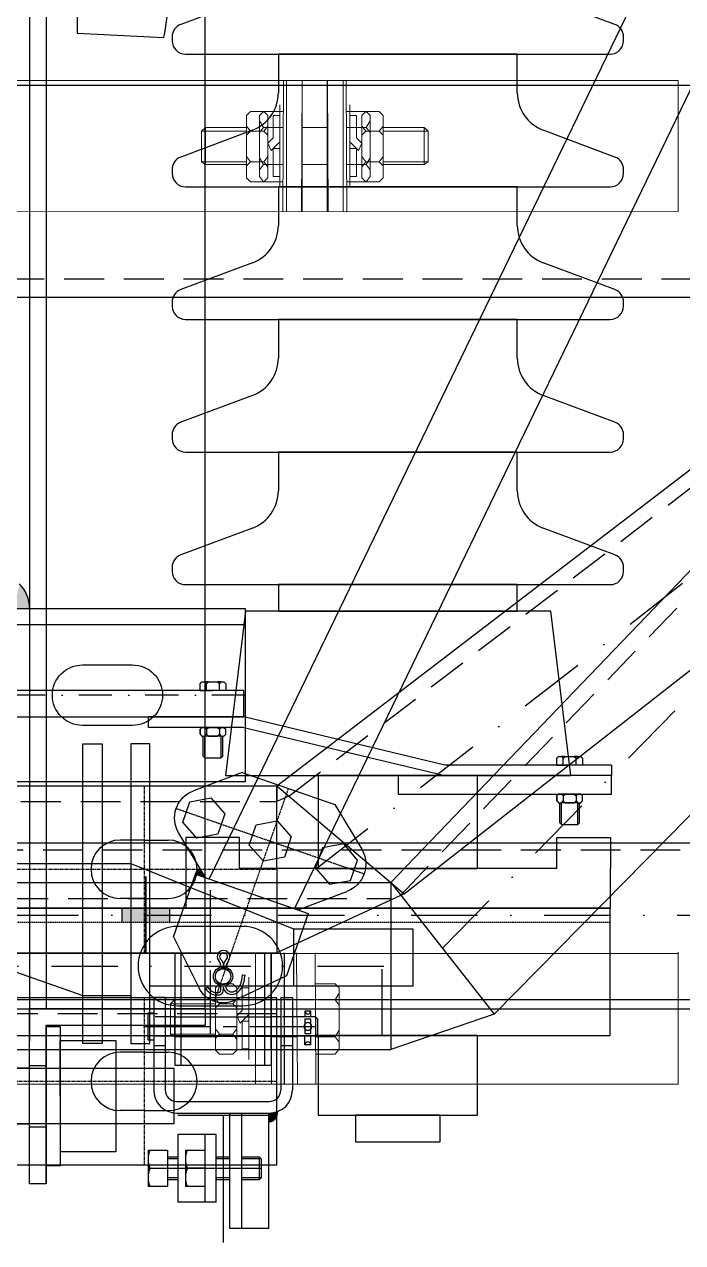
# Model space of a CAD drawing. Header units: metres. Extents: x -423681 to 482285, y -10923 to 168764.
# Drawn here: x 214.7 to 462.6, y -104.9 to 354.4 of the extents above; entities that cross this region are included whole.
import ezdxf

# ---------------------------------------------------------------- set-up
doc = ezdxf.new("R2010")
doc.units = ezdxf.units.M
for name, pattern in [('ACAD_ISO04W100', [30, 24, -3, 0, -3]), ('CENTER', [2, 1.25, -0.25, 0.25, -0.25]), ('DASHDOT', [1, 0.5, -0.25, 0, -0.25]), ('DASHDOT2', [0.5, 0.25, -0.125, 0, -0.125]), ('DASHDOTX2', [2, 1, -0.5, 0, -0.5]), ('DASHED', [0.75, 0.5, -0.25]), ('HIDDEN', [0.375, 0.25, -0.125])]:
    doc.linetypes.add(name, pattern=pattern)
doc.layers.add('AUDIT_I_210928151137-0', color=6, linetype='Continuous', lineweight=20)
doc.layers.add('KÝch th\xadíc', color=6, linetype='Continuous', lineweight=20)
for name, color, linetype in [('BAO', 7, 'Continuous'), ('DANTRAM', 7, 'Continuous'), ('dt', 6, 'CENTER'), ('DUONGTAM', 8, 'CENTER'), ('LOPHAN', 2, 'Continuous'), ('nd', 1, 'HIDDEN'), ('nm', 5, 'Continuous'), ('phoi', 7, 'Continuous'), ('TIM', 6, 'ACAD_ISO04W100')]:
    doc.layers.add(name, color=color, linetype=linetype)
doc.linetypes.add('TRACKS', pattern='A,0.15,[130,ltypeshp.shx,S=0.25,R=0,X=0,Y=0],0.15', length=0.3)

# ---------------------------------------------------------------- blocks, each defined once
blk = doc.blocks.new('SUKP35_CHIA_PHA')
at = {"color": 2}
blk.add_lwpolyline([(-917.82, 331.45), (782.18, 331.45), (782.18, 251.45), (-917.82, 251.45)], close=True, dxfattribs=at)
at = {"layer": 'BAO', "color": 8, "linetype": 'DASHED', "ltscale": 30}
blk.add_line((-917.82, 258.45), (782.18, 258.45), dxfattribs=at)
blk = doc.blocks.new('Chỗ thao tác CD (loại đơn)')
at = {"color": 0}
for p, q in [((222.91, -30.95), (222.91, -68.14)), ((222.91, -31.03), (222.91, -68.22))]:
    blk.add_line(p, q, dxfattribs=at)
for points in [[(216.61, -39.09), (-212.05, -39.14)], [(87.49, -39.12), (270.93, -39.14), (270.93, -60.14), (87.49, -60.12)], [(-212.05, -60.14), (216.61, -60.09)]]:
    blk.add_lwpolyline(points, dxfattribs=at)
at = {"layer": 'DANTRAM', "linetype": 'Continuous'}
for p, q in [((222.91, 706.12), (222.91, -16.55)), ((282.76, -16.55), (282.76, 706.12)), ((216.61, 700.87), (216.61, -28.95)), ((216.61, -82.7), (216.61, -16.55)), ((216.61, -16.55), (282.76, -16.55)), ((282.76, -16.55), (282.76, -22.85)), ((222.91, -22.85), (222.91, -82.7)), ((222.91, -82.7), (222.91, -22.85)), ((222.91, -22.85), (282.76, -22.85)), ((222.91, -49.63), (222.91, -23.38)), ((222.91, -23.38), (228.16, -23.38)), ((228.16, -23.38), (228.16, -75.88)), ((228.16, -49.63), (228.16, -28.63)), ((228.16, -28.63), (249.16, -28.63)), ((249.16, -28.63), (249.16, -70.63)), ((216.61, -38.08), (222.91, -38.08)), ((216.61, -61.18), (222.91, -61.18)), ((249.16, -70.63), (228.16, -70.63)), ((228.16, -75.88), (222.91, -75.88)), ((222.91, -82.7), (216.61, -82.7))]:
    blk.add_line(p, q, dxfattribs=at)
blk = doc.blocks.new('TUBV_NHANH')
blk.add_blockref('Chỗ thao tác CD (loại đơn)', (0, 0))
blk = doc.blocks.new('TUBV_NHANHKEP')
blk.add_hatch(color=8).paths.add_polyline_path([(212.77, 143.53), (212.77, 143.53, -0.198913), (216.64, 134.2), (203.44, 134.2, 0.414214)])
at = {"color": 8, "linetype": 'DASHDOT', "ltscale": 50}
blk.add_line((324.34, 35.89), (1132.97, 666.39), dxfattribs=at)
at = {"color": 8}
blk.add_line((297.84, 127.97), (-202.16, 127.97), dxfattribs=at)
at = {"color": 8, "linetype": 'DASHDOT2', "ltscale": 50}
blk.add_line((297.84, 101.52), (-202.16, 101.52), dxfattribs=at)
at = {"color": 2}
blk.add_lwpolyline([(297.84, 68.84), (-202.16, 68.84), (-202.16, 134.2), (297.84, 134.2)], close=True, dxfattribs=at)
at = {"color": 0, "elevation": -3.4}
blk.add_lwpolyline([(266.72, 101.52), (266.72, 101.52, -0.414214), (255.31, 90.11), (236.63, 90.11, -0.414214), (225.22, 101.52), (225.22, 101.52, -0.414214), (236.63, 112.93), (255.31, 112.93, -0.414214)], format="xyb", close=True, dxfattribs=at)
at = {"color": 8}
blk.add_arc((203.44, 134.2), 13.2, 0, 45.0002, dxfattribs=at)
at = {"layer": 'BAO', "color": 8, "linetype": 'DASHED', "ltscale": 30}
for p, q in [((314.35, 63.5), (1099.49, 666.39)), ((-214.11, 61.39), (309.78, 61.39)), ((309.78, -18.61), (-214.11, -18.61))]:
    blk.add_line(p, q, dxfattribs=at)
at = {"layer": 'DANTRAM', "linetype": 'Continuous'}
for p, q in [((309.78, 67.39), (1091.61, 666.39)), ((357.77, 26.57), (1174.33, 666.39)), ((-214.11, 67.39), (309.78, 67.39)), ((309.78, 67.39), (309.78, 61.39)), ((314.35, 63.5), (309.78, 61.39)), ((259.78, 46.89), (250.78, 46.89)), ((259.78, 46.89), (268.78, 46.89)), ((259.78, 24.89), (250.78, 24.89)), ((259.78, 24.89), (268.78, 24.89)), ((357.77, 26.57), (309.78, 4.39)), ((-214.11, 4.39), (309.78, 4.39)), ((309.78, -12.61), (-214.11, -12.61)), ((309.78, -75.61), (309.78, -12.61)), ((259.78, -33.11), (250.78, -33.11)), ((259.78, -33.11), (268.78, -33.11)), ((259.78, -55.11), (250.78, -55.11)), ((259.78, -55.11), (268.78, -55.11)), ((309.78, -75.61), (-214.11, -75.61))]:
    blk.add_line(p, q, dxfattribs=at)
for centre, start, end in [((250.78, 35.89), 90, 270), ((268.78, 35.89), 270, 90), ((250.78, -44.11), 90, 270), ((268.78, -44.11), 270, 90)]:
    blk.add_arc(centre, 11, start, end, dxfattribs=at)
at = {"layer": 'DUONGTAM', "linetype": 'CENTER'}
for p, q in [((259.78, 67.39), (259.78, 4.39)), ((-214.11, 35.89), (309.78, 35.89)), ((259.78, -12.61), (259.78, -75.61)), ((309.78, -44.11), (-214.11, -44.11))]:
    blk.add_line(p, q, dxfattribs=at)
at = {"layer": 'LOPHAN', "linetype": 'TRACKS'}
for p, q in [((309.78, 35.89), (309.78, 67.39)), ((309.78, 67.39), (357.77, 26.57)), ((309.78, 35.89), (309.78, 4.39))]:
    blk.add_line(p, q, dxfattribs=at)
blk = doc.blocks.new('GIADAO_CPDT')
at = {"layer": 'phoi', "color": 7}
for p, q in [((234.54, 361.15), (234.54, 351.1)), ((234.54, 351.1), (267.25, 349.43))]:
    blk.add_line(p, q, dxfattribs=at)
blk.add_open_spline([(267.25, 349.43), (267.99, 354.01), (269.36, 362.43), (271.37, 377.36), (267.66, 392.03), (267.14, 407.21), (262.95, 414.77), (261.06, 418.17)], degree=3, knots=[0, 0, 0, 0, 13.951866, 25.636848, 44.767682, 58.837816, 70.356705, 70.356705, 70.356705, 70.356705], dxfattribs=at)
blk = doc.blocks.new('Khop trung gian')
blk.add_hatch(color=7).paths.add_polyline_path([(20.63, -28.42, -0.09476), (17.42, -29.03), (17.06, -29.03), (17.06, -32.66, 0.464981)])
at = {"color": 2}
for p, q in [((-18.14, 31.21), (-18.14, -5.08)), ((-18.14, 31.21), (-11.11, 31.21)), ((-11.11, 31.21), (18.14, 31.21)), ((18.14, 13.14), (18.14, 31.21)), ((-21.77, 14.52), (-26.13, 14.52)), ((-26.13, 14.52), (-26.13, -20.32)), ((-21.77, 14.52), (-21.77, -20.32)), ((21.77, 14.52), (21.77, -20.32)), ((21.77, 14.52), (26.13, 14.52)), ((26.13, 14.52), (26.13, -20.32)), ((18.14, -5.08), (18.14, 13.14)), ((33.02, 9.43), (30.84, 9.43)), ((30.84, 9.43), (30.84, 7.26)), ((33.02, 7.26), (33.02, 9.43)), ((-28.3, 8.71), (-28.3, -1.45)), ((-28.3, 8.71), (-26.13, 8.71)), ((-18.14, 7.26), (-21.77, 7.26)), ((21.77, 7.26), (18.14, 7.26)), ((34.84, 7.26), (26.13, 7.26)), ((30.84, 6.48), (30.84, 1.03)), ((30.84, 6.48), (33.02, 6.48)), ((33.02, 1.03), (33.02, 6.48)), ((35.56, 6.53), (34.84, 7.26)), ((34.84, 7.26), (34.84, 0)), ((35.56, 6.53), (35.56, 0.73)), ((-18.14, 0), (-21.77, 0)), ((21.77, 0), (18.14, 0)), ((34.84, 0), (26.13, 0)), ((30.84, 1.03), (33.02, 1.03)), ((30.84, -3.27), (30.84, 0)), ((33.02, -3.27), (33.02, 0)), ((35.56, 0.73), (34.84, 0)), ((-28.3, -1.45), (-26.13, -1.45)), ((-21.77, -3.63), (-26.13, -3.63)), ((26.13, -3.63), (21.77, -3.63)), ((33.02, -3.27), (30.84, -3.27)), ((-18.14, -5.08), (-18.14, -10.91)), ((18.14, -5.08), (18.14, -10.91)), ((-18.14, -10.91), (18.14, -10.91)), ((-17.42, -24.68), (17.42, -24.68)), ((-17.42, -29.03), (17.42, -29.03)), ((6.92, -29.03), (6.92, -72.58)), ((17.06, -29.03), (17.06, -72.58)), ((-2.56, -37.04), (-17.06, -37.04)), ((-17.06, -37.04), (-17.06, -62.65)), ((-6.92, -37.04), (-6.92, -62.65)), ((-2.56, -62.65), (-2.56, -37.04)), ((-28.25, -42.95), (-20.99, -42.95)), ((-28.25, -42.95), (-28.25, -56.74)), ((-20.99, -42.95), (-20.99, -56.74)), ((-20.99, -45.49), (-17.06, -45.49)), ((-14.17, -42.95), (-6.92, -42.95)), ((-14.17, -42.95), (-14.17, -56.74)), ((-2.56, -45.49), (2.56, -45.49)), ((6.92, -45.49), (13.6, -45.49)), ((13.6, -45.49), (14.32, -46.21)), ((13.6, -45.49), (13.6, -54.2)), ((-6.92, -49.84), (-13.45, -49.84)), ((14.32, -46.21), (14.32, -53.47)), ((-17.06, -54.2), (-20.99, -54.2)), ((2.56, -54.2), (-2.56, -54.2)), ((13.6, -54.2), (6.92, -54.2)), ((14.32, -53.47), (13.6, -54.2)), ((-20.99, -56.74), (-28.25, -56.74)), ((-6.92, -56.74), (-14.17, -56.74)), ((-2.56, -62.65), (-17.06, -62.65))]:
    blk.add_line(p, q, dxfattribs=at)
at = {"color": 2, "ltscale": 5}
for p, q in [((-15.95, 31.21), (-15.95, -10.91)), ((15.55, 31.21), (15.55, -10.91)), ((-18.14, 7.26), (18.14, 7.26)), ((-18.14, 0), (18.14, 0))]:
    blk.add_line(p, q, dxfattribs=at)
at = {"color": 2}
blk.add_lwpolyline([(17.06, -72.58), (2.56, -72.58), (2.56, -29.03)], dxfattribs=at)
for centre, radius, start, end in [((31.93, 9.43), 1.09, 180, 0), ((31.93, 3.63), 1.45, 138.5904, 221.4096), ((31.93, 3.63), 1.45, 318.5904, 41.4096), ((31.93, -3.27), 1.09, 0, 180), ((-17.42, -20.32), 8.71, 180, 270), ((-17.42, -20.32), 4.35, 180, 270), ((17.42, -20.32), 8.71, 270, 0), ((17.42, -20.32), 4.35, 270, 0), ((-19.7, -46.4), 8.55, 156.2227, 203.7773), ((-5.62, -46.4), 8.55, 156.2227, 203.7773), ((-19.7, -53.29), 8.55, 156.2227, 203.7773), ((-5.62, -53.29), 8.55, 156.2227, 203.7773)]:
    blk.add_arc(centre, radius, start, end, dxfattribs=at)
at = {"layer": 'dt', "color": 2, "ltscale": 20}
blk.add_line((-29.92, 3.63), (37.11, 3.63), dxfattribs=at)
at = {"layer": 'nd', "color": 2, "ltscale": 15}
for p, q in [((-21.77, 7.26), (-26.13, 7.26)), ((26.13, 7.26), (21.77, 7.26)), ((-21.77, 0), (-26.13, 0)), ((26.13, 0), (21.77, 0))]:
    blk.add_line(p, q, dxfattribs=at)
for start, end in [(41.4096, 138.5904), (221.4096, 318.5904)]:
    blk.add_arc((31.93, 3.63), 1.45, start, end, dxfattribs=at)
at = {"layer": 'nm', "color": 2}
for p, q in [((-17.06, -46.21), (-20.99, -46.21)), ((2.56, -46.21), (-2.56, -46.21)), ((14.32, -46.21), (6.92, -46.21)), ((-17.06, -53.47), (-20.99, -53.47)), ((2.56, -53.47), (-2.56, -53.47)), ((14.32, -53.47), (6.92, -53.47))]:
    blk.add_line(p, q, dxfattribs=at)
blk = doc.blocks.new('Khop noi tren')
blk.add_hatch(color=0).paths.add_polyline_path([(-18.5, -33), (-22.5, -33, 0.175599), (-21.57, -35.56)])
at = {"color": 8, "linetype": 'DASHDOTX2', "ltscale": 0.2}
for p, q in [((0, 10), (0, -75)), ((-37.5, -54), (37.5, -54))]:
    blk.add_line(p, q, dxfattribs=at)
at = {"color": 2}
for p, q in [((-22.5, -8), (-6.99, 7.15)), ((22.5, -8), (6.99, 7.15)), ((-18.5, -33), (-33.55, -45.55)), ((18.5, -33), (33.55, -45.55)), ((-18.5, -75), (-33.55, -62.45)), ((18.5, -75), (33.55, -62.45))]:
    blk.add_line(p, q, dxfattribs=at)
for points in [[(-22.5, -8), (-22.5, -33), (22.5, -33), (22.5, -8)], [(-18.5, -75), (18.5, -75)]]:
    blk.add_lwpolyline(points, dxfattribs=at)
for points in [[(-19.46, -50.03), (-26.43, -45.97), (-33.43, -49.97), (-33.46, -58.03), (-26.5, -62.09), (-19.5, -58.09)], [(7.04, -50.03), (0.07, -45.97), (-6.93, -49.97), (-6.96, -58.03), (0, -62.09), (7, -58.09)], [(19.46, -50.03), (26.43, -45.97), (33.43, -49.97), (33.46, -58.03), (26.5, -62.09), (19.5, -58.09)]]:
    blk.add_lwpolyline(points, close=True, dxfattribs=at)
blk.add_circle((0, 0), 3, dxfattribs=at)
for centre, radius, start, end in [((0, 0), 10, 45.6704, 134.3296), ((-26.5, -54), 11, 129.8382, 230.1618), ((26.5, -54), 11, 309.8382, 50.1618)]:
    blk.add_arc(centre, radius, start, end, dxfattribs=at)
at = {"color": 8}
blk.add_arc((-18.5, -33), 4, 180, 219.8382, dxfattribs=at)
blk = doc.blocks.new('crossarm_brace')
at = {"color": 2}
for p, q in [((926.5, 1362.16), (284.3, 32.24)), ((958.62, 1350.99), (316.41, 21.07))]:
    blk.add_line(p, q, dxfattribs=at)
at = {"color": 7}
for p, q in [((288.79, -1.02), (288.79, -0.59)), ((289.73, -0.23), (289.73, -0.89)), ((290.68, -1.03), (290.68, -0.69)), ((296.86, -3.9), (297.8, -4.01)), ((283.84, -8.5), (283.04, -9.01))]:
    blk.add_line(p, q, dxfattribs=at)
at = {"color": 8}
for p, q in [((272.52, -56.85), (306.52, -56.85)), ((289.52, -56.85), (289.52, -104.87)), ((261.26, -76.85), (303.84, -76.85))]:
    blk.add_line(p, q, dxfattribs=at)
at = {"color": 7}
for radius in [3.63, 2.9]:
    blk.add_circle((289.52, -4.51), radius, dxfattribs=at)
for centre, radius, start, end in [((289.71, 2.9), 2.4, 319.7582, 221.0001), ((285.16, -1.06), 3.63, 0.6087, 41.0001), ((289.71, 2.9), 1.48, 309.5159, 231.1234), ((287.19, -0.23), 2.54, 0.6087, 51.1234), ((292.27, -0.2), 2.54, 129.5159, 180.6087), ((294.31, -1), 3.63, 139.7582, 180.6087)]:
    blk.add_arc(centre, radius, start, end, dxfattribs=at)
for points, knots in [([(289.52, -8.5), (289.66, -8.96), (290.13, -10.46), (293.49, -12.13), (297.23, -8.73), (297.6, -5.64), (297.8, -4.01)], [0, 0, 0, 0, 1.407929, 4.681523, 9.070352, 13.959504, 13.959504, 13.959504, 13.959504]), ([(290.47, -8.39), (290.5, -8.48), (290.53, -8.57), (290.61, -8.81), (290.67, -8.95), (290.77, -9.17), (290.82, -9.24), (290.91, -9.38), (290.97, -9.45), (291.15, -9.66), (291.31, -9.79), (291.74, -10.08), (292.05, -10.21), (292.53, -10.32), (292.69, -10.34), (293, -10.35), (293.14, -10.33), (293.44, -10.27), (293.59, -10.23), (294.1, -10.01), (294.47, -9.76), (295.15, -9.11), (295.46, -8.72), (295.95, -7.9), (296.13, -7.48), (296.43, -6.58), (296.54, -6.11), (296.72, -5.07), (296.79, -4.49), (296.86, -3.9)], [0.246306, 0.246306, 0.246306, 0.246306, 0.65444, 0.65444, 1.450858, 1.450858, 2.0006, 2.0006, 2.550341, 2.550341, 3.649824, 3.649824, 5.336114, 5.336114, 6.257121, 6.257121, 7.147047, 7.147047, 8.036972, 8.036972, 10.221881, 10.221881, 12.40679, 12.40679, 14.591699, 14.591699, 16.776608, 16.776608, 19.234325, 19.234325, 19.234325, 19.234325]), ([(289.52, -8.5), (289.5, -9.49), (289.47, -12.07), (284.74, -11.64), (283.51, -9.74), (283.04, -9.01)], [0, 0, 0, 0, 2.588396, 6.796344, 9.409175, 9.409175, 9.409175, 9.409175]), ([(288.57, -8.39), (288.57, -8.68), (288.57, -8.86), (288.55, -9.32), (288.53, -9.58), (288.47, -9.98), (288.43, -10.12), (288.36, -10.29), (288.34, -10.33), (288.29, -10.4), (288.27, -10.42), (288.21, -10.48), (288.17, -10.5), (288.01, -10.59), (287.84, -10.65), (287.43, -10.71), (287.19, -10.71), (286.68, -10.67), (286.41, -10.62), (285.95, -10.49), (285.75, -10.41), (285.46, -10.27), (285.35, -10.21), (285.16, -10.09), (285.07, -10.02), (284.81, -9.81), (284.65, -9.64), (284.35, -9.26), (284.2, -9.05), (283.98, -8.72), (283.91, -8.61), (283.84, -8.5)], [0, 0, 0, 0, 0.670587, 0.670587, 1.814049, 1.814049, 2.745232, 2.745232, 3.295005, 3.295005, 3.843966, 3.843966, 4.392926, 4.392926, 5.55336, 5.55336, 6.713794, 6.713794, 7.874228, 7.874228, 8.804708, 8.804708, 9.406409, 9.406409, 10.008109, 10.008109, 11.211511, 11.211511, 12.414912, 12.414912, 12.964582, 12.964582, 12.964582, 12.964582])]:
    blk.add_open_spline(points, degree=3, knots=knots, dxfattribs=at)
at = {"color": 8, "xscale": -1, "rotation": 160.8177365379956}
blk.add_blockref('Khop noi tren', (289.52, -4.51), dxfattribs=at)
at = {"color": 8}
blk.add_blockref('Khop trung gian', (289.52, -27.01), dxfattribs=at)
blk = doc.blocks.new('XA_GIANG_T2')
blk.add_blockref('crossarm_brace', (0, 0))
blk = doc.blocks.new('CSV_35KV')
at = {"linetype": 'ByBlock', "ltscale": 2}
h = blk.add_hatch(color=8, dxfattribs=at)
h.paths.add_polyline_path([(260.34, 15.88), (260.34, 21.18), (269.34, 21.18), (269.34, 15.88)])
h.paths.add_polyline_path([(260.34, 21.18), (260.34, 15.88), (251.34, 15.88), (251.34, 21.18)])
at = {"color": 8, "linetype": 'ByBlock', "ltscale": 2}
for p, q in [((300.61, 364.53), (273.59, 354.39)), ((437.1, 354.39), (410.08, 364.53)), ((270.34, 349.71), (270.34, 348.18)), ((440.34, 348.18), (440.34, 349.71)), ((275.34, 343.18), (435.34, 343.18)), ((310.34, 343.18), (310.34, 328.57)), ((400.34, 343.18), (310.34, 343.18)), ((310.34, 343.18), (310.34, 343.18)), ((400.34, 328.57), (400.34, 343.18)), ((300.61, 314.53), (273.59, 304.39)), ((437.1, 304.39), (410.08, 314.53)), ((270.34, 299.71), (270.34, 298.18)), ((440.34, 298.18), (440.34, 299.71)), ((275.34, 293.18), (435.34, 293.18)), ((310.34, 293.18), (310.34, 278.57)), ((400.34, 293.18), (310.34, 293.18)), ((310.34, 293.18), (310.34, 293.18)), ((400.34, 278.57), (400.34, 293.18)), ((300.61, 264.53), (273.59, 254.39)), ((437.1, 254.39), (410.08, 264.53)), ((270.34, 249.71), (270.34, 248.18)), ((440.34, 248.18), (440.34, 249.71)), ((275.34, 243.18), (435.34, 243.18)), ((310.34, 243.18), (310.34, 228.57)), ((400.34, 243.18), (310.34, 243.18)), ((310.34, 243.18), (310.34, 243.18)), ((400.34, 228.57), (400.34, 243.18)), ((300.61, 214.53), (273.59, 204.39)), ((437.1, 204.39), (410.08, 214.53)), ((270.34, 199.71), (270.34, 198.18)), ((440.34, 198.18), (440.34, 199.71)), ((275.34, 193.18), (435.34, 193.18)), ((310.34, 193.18), (310.34, 178.57)), ((400.34, 193.18), (310.34, 193.18)), ((310.34, 193.18), (310.34, 193.18)), ((400.34, 178.57), (400.34, 193.18)), ((300.61, 164.53), (273.59, 154.39)), ((437.1, 154.39), (410.08, 164.53)), ((270.34, 149.71), (270.34, 148.18)), ((440.34, 148.18), (440.34, 149.71)), ((275.34, 143.18), (435.34, 143.18))]:
    blk.add_line(p, q, dxfattribs=at)
at = {"color": 3, "linetype": 'ByBlock', "ltscale": 2}
for p, q in [((297.36, 103.31), (14.48, 103.31)), ((297.36, 93.31), (297.36, 103.31)), ((14.48, 93.31), (297.36, 93.31)), ((261.43, 89.31), (261.43, 93.31)), ((297.36, 93.31), (261.43, 93.31)), ((373, 75.18), (297.36, 93.31)), ((296.88, 89.31), (261.43, 89.31)), ((372.52, 71.18), (296.88, 89.31)), ((435.84, 75.18), (373, 75.18)), ((435.84, 75.18), (435.84, 71.18)), ((385.34, 71.18), (325.34, 71.18)), ((325.34, 71.18), (325.34, 36.18)), ((435.84, 71.18), (372.52, 71.18)), ((385.34, 36.18), (385.34, 71.18)), ((325.34, 36.18), (385.34, 36.18)), ((190.34, 21.18), (365.34, 21.18)), ((435.34, 21.18), (190.34, 21.18)), ((435.34, -26.82), (435.34, 21.18)), ((190.34, -26.82), (435.34, -26.82)), ((385.34, -26.82), (325.34, -26.82)), ((325.34, -26.82), (325.34, -56.82)), ((385.34, -56.82), (385.34, -26.82)), ((325.34, -56.82), (385.34, -56.82)), ((371.34, -56.82), (339.34, -56.82)), ((339.34, -56.82), (339.34, -66.82)), ((371.34, -66.82), (371.34, -56.82)), ((339.34, -66.82), (371.34, -66.82))]:
    blk.add_line(p, q, dxfattribs=at)
at = {"color": 8}
for p, q in [((260.34, 33.18), (260.34, 4.37)), ((251.34, 21.18), (251.34, 15.88)), ((269.34, 21.18), (269.34, 15.88))]:
    blk.add_line(p, q, dxfattribs=at)
at = {"color": 3}
blk.add_line((260.48, 33.18), (260.48, 4.37), dxfattribs=at)
at = {"color": 8, "linetype": 'DASHED'}
blk.add_line((190.34, 15.88), (435.34, 15.88), dxfattribs=at)
at = {"color": 8, "linetype": 'ByBlock', "ltscale": 2}
for centre, radius, start, end in [((275.34, 349.71), 5, 110.556, 180), ((435.34, 349.71), 5, 360, 69.444), ((275.34, 348.18), 5, 180, 270), ((435.34, 348.18), 5, 270, 0), ((295.34, 328.57), 15, 290.556, 0), ((415.34, 328.57), 15, 180, 249.444), ((275.34, 299.71), 5, 110.556, 180), ((435.34, 299.71), 5, 360, 69.444), ((275.34, 298.18), 5, 180, 270), ((435.34, 298.18), 5, 270, 0), ((295.34, 278.57), 15, 290.556, 0), ((415.34, 278.57), 15, 180, 249.444), ((275.34, 249.71), 5, 110.556, 180), ((435.34, 249.71), 5, 360, 69.444), ((275.34, 248.18), 5, 180, 270), ((435.34, 248.18), 5, 270, 0), ((295.34, 228.57), 15, 290.556, 0), ((415.34, 228.57), 15, 180, 249.444), ((275.34, 199.71), 5, 110.556, 180), ((435.34, 199.71), 5, 360, 69.444), ((275.34, 198.18), 5, 180, 270), ((435.34, 198.18), 5, 270, 0), ((295.34, 178.57), 15, 290.556, 0), ((415.34, 178.57), 15, 180, 249.444), ((275.34, 149.71), 5, 110.556, 180), ((435.34, 149.71), 5, 360, 69.444), ((275.34, 148.18), 5, 180, 270), ((435.34, 148.18), 5, 270, 0)]:
    blk.add_arc(centre, radius, start, end, dxfattribs=at)
at = {"layer": 'BAO', "color": 8}
for p, q in [((400.34, 143.18), (310.34, 143.18)), ((310.34, 143.18), (310.34, 133.18)), ((400.34, 133.18), (400.34, 143.18)), ((310.34, 133.18), (400.34, 133.18))]:
    blk.add_line(p, q, dxfattribs=at)
at = {"layer": 'BAO', "color": 3}
for p, q in [((297.98, 133.18), (290.48, 71.18)), ((412.98, 133.18), (297.98, 133.18)), ((420.48, 71.18), (412.98, 133.18)), ((280.9, 105.85), (281.5, 106.52)), ((280.9, 103.31), (280.9, 105.85)), ((281.5, 106.52), (282.64, 106.52)), ((283.98, 106.52), (282.64, 106.52)), ((282.64, 106.52), (283.31, 105.85)), ((283.31, 105.85), (283.98, 106.52)), ((283.31, 103.31), (283.31, 105.85)), ((283.98, 106.52), (283.98, 106.52)), ((283.98, 106.52), (287.45, 106.52)), ((288.79, 106.52), (287.45, 106.52)), ((287.45, 106.52), (288.12, 105.85)), ((288.12, 105.85), (288.79, 106.52)), ((288.13, 103.31), (288.13, 105.86)), ((288.79, 106.52), (289.87, 106.52)), ((289.87, 106.52), (290.54, 105.85)), ((290.54, 105.85), (290.54, 103.31)), ((280.9, 103.31), (285.72, 103.31)), ((290.54, 103.31), (280.9, 103.31)), ((280.9, 88.64), (281.5, 89.31)), ((280.9, 88.64), (280.9, 86.77)), ((280.9, 86.77), (280.9, 88.64)), ((281.5, 89.31), (285.72, 89.31)), ((289.87, 89.31), (281.5, 89.31)), ((281.5, 89.31), (282.64, 89.31)), ((282.64, 89.31), (283.31, 88.64)), ((283.31, 88.64), (283.98, 89.31)), ((283.31, 88.64), (283.31, 86.77)), ((283.98, 89.31), (283.98, 89.31)), ((283.98, 89.31), (287.45, 89.31)), ((287.45, 89.31), (288.12, 88.64)), ((288.12, 88.64), (288.79, 89.31)), ((288.13, 88.65), (288.13, 86.76)), ((288.79, 89.31), (289.87, 89.31)), ((289.87, 89.31), (290.54, 88.64)), ((290.54, 86.77), (290.54, 88.64)), ((280.9, 86.77), (281.5, 86.1)), ((281.5, 86.1), (282.64, 86.1)), ((281.97, 78.53), (281.97, 86.1)), ((282.63, 77.86), (282.63, 86.1)), ((282.64, 86.1), (283.31, 86.77)), ((288.8, 86.1), (282.64, 86.1)), ((283.31, 86.77), (283.98, 86.1)), ((283.98, 86.1), (283.98, 86.1)), ((283.98, 86.1), (287.45, 86.1)), ((287.45, 86.1), (288.12, 86.77)), ((288.12, 86.77), (288.79, 86.1)), ((288.79, 86.1), (289.87, 86.1)), ((288.8, 77.86), (288.8, 86.1)), ((289.47, 78.53), (289.47, 86.1)), ((289.87, 86.1), (290.54, 86.77)), ((282.63, 77.86), (281.97, 78.53)), ((288.8, 77.86), (289.47, 78.53)), ((415.24, 77.72), (415.84, 78.39)), ((415.84, 78.39), (416.98, 78.39)), ((418.32, 78.39), (416.98, 78.39)), ((416.98, 78.39), (417.65, 77.72)), ((417.65, 77.72), (418.32, 78.39)), ((418.32, 78.39), (418.32, 78.39)), ((418.32, 78.39), (421.79, 78.39)), ((423.13, 78.39), (421.79, 78.39)), ((421.79, 78.39), (422.46, 77.72)), ((422.46, 77.72), (423.13, 78.39)), ((423.13, 78.39), (424.21, 78.39)), ((424.21, 78.39), (424.88, 77.72)), ((282.63, 77.86), (288.8, 77.86)), ((415.24, 75.18), (415.24, 77.72)), ((415.24, 75.18), (420.06, 75.18)), ((424.88, 75.18), (415.24, 75.18)), ((417.65, 75.18), (417.65, 77.72)), ((422.47, 75.18), (422.47, 77.73)), ((424.88, 77.72), (424.88, 75.18)), ((290.48, 71.18), (420.48, 71.18)), ((435.84, 71.18), (355.48, 71.18)), ((355.48, 71.18), (355.48, 64.18)), ((435.84, 64.18), (435.84, 71.18)), ((355.48, 64.18), (435.84, 64.18)), ((415.24, 63.51), (415.84, 64.18)), ((415.24, 63.51), (415.24, 61.63)), ((415.24, 61.63), (415.24, 63.51)), ((415.24, 61.63), (415.84, 60.96)), ((415.84, 64.18), (420.06, 64.18)), ((424.21, 64.18), (415.84, 64.18)), ((415.84, 64.18), (416.98, 64.18)), ((415.84, 60.96), (416.98, 60.96)), ((416.31, 53.4), (416.31, 60.96)), ((416.98, 64.18), (417.65, 63.51)), ((416.98, 60.96), (417.65, 61.63)), ((416.98, 52.73), (416.98, 60.96)), ((423.14, 60.96), (416.98, 60.96)), ((417.65, 63.51), (418.32, 64.18)), ((417.65, 63.51), (417.65, 61.63)), ((417.65, 61.63), (418.32, 60.96)), ((418.32, 64.18), (418.32, 64.18)), ((418.32, 64.18), (421.79, 64.18)), ((418.32, 60.96), (418.32, 60.96)), ((418.32, 60.96), (421.79, 60.96)), ((421.79, 64.18), (422.46, 63.51)), ((421.79, 60.96), (422.46, 61.63)), ((422.46, 63.51), (423.13, 64.18)), ((422.46, 61.63), (423.13, 60.96)), ((422.47, 63.51), (422.47, 61.62)), ((423.13, 64.18), (424.21, 64.18)), ((423.13, 60.96), (424.21, 60.96)), ((423.14, 52.73), (423.14, 60.96)), ((423.81, 53.4), (423.81, 60.96)), ((424.21, 64.18), (424.88, 63.51)), ((424.21, 60.96), (424.88, 61.63)), ((424.88, 61.63), (424.88, 63.51)), ((416.98, 52.73), (416.31, 53.4)), ((416.98, 52.73), (423.14, 52.73)), ((423.14, 52.73), (423.81, 53.4)), ((295.75, 47.89), (275.48, 47.89)), ((275.48, 47.89), (275.48, 36.18)), ((295.75, 36.18), (295.75, 47.89)), ((415.2, 36.18), (415.2, 47.89)), ((415.2, 47.89), (435.48, 47.89)), ((435.48, 47.89), (435.48, 36.18)), ((275.48, 36.18), (275.48, 21.18)), ((415.2, 36.18), (295.75, 36.18)), ((435.48, 21.18), (435.48, 36.18)), ((275.48, 21.18), (435.48, 21.18))]:
    blk.add_line(p, q, dxfattribs=at)
blk = doc.blocks.new('XA_X2KN_68')
at = {"color": 8, "linetype": 'DASHDOT', "ltscale": 50}
for p, q in [((372.14, 6.1), (882.25, 527.38)), ((-376.34, -0.6), (352.72, -0.6))]:
    blk.add_line(p, q, dxfattribs=at)
at = {"layer": 'BAO'}
for p, q in [((352.72, 30.9), (828.59, 527.38)), ((391.56, -18.71), (929.41, 527.38)), ((-376.34, 30.9), (352.72, 30.9)), ((352.72, 30.9), (352.72, -32.1)), ((352.72, 30.9), (391.56, -18.71)), ((391.56, -18.71), (352.72, -32.1)), ((-376.34, -32.1), (352.72, -32.1))]:
    blk.add_line(p, q, dxfattribs=at)
at = {"layer": 'BAO', "color": 8, "linetype": 'DASHED', "ltscale": 30}
for p, q in [((356.42, 26.18), (838.19, 527.38)), ((-376.34, 24.9), (352.72, 24.9))]:
    blk.add_line(p, q, dxfattribs=at)
at = {"layer": 'BAO'}
blk.add_lwpolyline([(296.96, -15.56, 0.414214), (311.92, -0.6), (311.92, -0.6, 0.414214), (296.96, 14.36), (272.48, 14.36, 0.414214), (257.52, -0.6), (257.52, -0.6, 0.414214), (272.48, -15.56)], format="xyb", close=True, dxfattribs=at)
at = {"layer": 'TIM', "color": 8}
blk.add_line((284.72, 27.96), (284.72, -29.16), dxfattribs=at)
blk = doc.blocks.new('SU_DO_CSV_35KV')
at = {"color": 245}
for p, q in [((236.76, -29.75), (236.76, 83.12)), ((236.76, 83.12), (243.96, 83.12)), ((243.96, 83.12), (243.96, -29.75)), ((261.97, 83.12), (254.76, 83.12)), ((254.76, 83.12), (254.76, -29.75)), ((261.97, -29.75), (261.97, 83.12)), ((128.71, 38.1), (254.76, 38.1)), ((254.76, 38.1), (315.99, 13.47)), ((128.71, 26.08), (236.76, -11.74)), ((315.99, 13.47), (361.01, 13.47)), ((315.99, 13.47), (315.99, -8.14)), ((361.01, 13.47), (361.01, -8.14)), ((361.01, -8.14), (261.97, -8.14)), ((236.76, -11.74), (254.76, -11.74)), ((243.96, -29.75), (236.76, -29.75)), ((254.76, -29.75), (261.97, -29.75))]:
    blk.add_line(p, q, dxfattribs=at)
at = {"color": 8, "linetype": 'Continuous'}
blk.add_line((349.37, -1.8), (349.37, -26.56), dxfattribs=at)
at = {"color": 8}
blk.add_line((356.37, -8.14), (342.37, -8.14), dxfattribs=at)
blk = doc.blocks.new('XA_DAO_CPDT_35KV')
at = {"color": 7, "linetype": 'Continuous'}
blk.add_line((312.52, 4.36), (312.52, -44.96), dxfattribs=at)
at = {"layer": 'AUDIT_I_210928151137-0', "color": 2}
for p, q in [((460.95, 333.25), (184.25, 333.25)), ((312.27, 333.26), (312.01, 283.78)), ((313.37, 333.26), (313.37, 283.66)), ((319.27, 333.26), (319.01, 283.75)), ((319.37, 333.26), (319.37, 283.68)), ((328.77, 333.26), (328.77, 283.68)), ((328.87, 333.26), (329.13, 283.75)), ((334.77, 333.26), (334.77, 283.66)), ((335.87, 333.26), (336.13, 283.78)), ((460.95, 333.25), (460.96, 283.9)), ((298.37, 320.07), (299.87, 321.57)), ((299.87, 321.57), (304.87, 321.57)), ((304.77, 321.56), (303.27, 320.07)), ((312.21, 321.55), (304.77, 321.56)), ((304.87, 321.57), (306.37, 320.07)), ((310.87, 324.07), (310.87, 293.07)), ((335.93, 321.55), (343.37, 321.56)), ((337.27, 324.07), (337.27, 293.07)), ((343.27, 321.57), (341.77, 320.07)), ((348.27, 321.57), (343.27, 321.57)), ((343.37, 321.56), (344.87, 320.07)), ((349.77, 320.07), (348.27, 321.57)), ((298.37, 320.07), (298.37, 296.57)), ((303.27, 320.07), (303.27, 297.07)), ((304.77, 315.56), (303.27, 318.07)), ((306.37, 320.07), (306.37, 296.57)), ((310.87, 320.07), (308.37, 320.07)), ((308.37, 320.07), (308.37, 311.57)), ((337.27, 320.07), (339.77, 320.07)), ((339.77, 320.07), (339.77, 311.57)), ((341.77, 320.07), (341.77, 296.57)), ((343.37, 315.56), (344.87, 318.07)), ((344.87, 320.07), (344.87, 297.07)), ((349.77, 320.07), (349.77, 296.57)), ((281.37, 314.07), (282.87, 315.56)), ((291.37, 314.07), (281.37, 314.07)), ((281.37, 314.07), (281.37, 302.57)), ((282.87, 315.56), (282.87, 301.56)), ((282.87, 315.56), (298.37, 315.56)), ((291.37, 314.07), (298.37, 314.07)), ((299.87, 314.07), (298.37, 316.07)), ((299.87, 314.07), (298.37, 312.57)), ((299.87, 314.07), (304.87, 314.07)), ((304.77, 315.56), (303.27, 313.57)), ((312.18, 315.56), (304.77, 315.56)), ((304.87, 314.07), (306.37, 316.07)), ((304.87, 314.07), (306.37, 312.57)), ((319.18, 315.56), (328.77, 315.56)), ((328.96, 315.56), (319.37, 315.56)), ((335.96, 315.56), (343.37, 315.56)), ((343.27, 314.07), (341.77, 316.07)), ((343.27, 314.07), (341.77, 312.57)), ((348.27, 314.07), (343.27, 314.07)), ((343.37, 315.56), (344.87, 313.57)), ((348.27, 314.07), (349.77, 316.07)), ((348.27, 314.07), (349.77, 312.57)), ((365.27, 315.56), (349.77, 315.56)), ((356.77, 314.07), (349.77, 314.07)), ((356.77, 314.07), (366.77, 314.07)), ((365.27, 315.56), (365.27, 301.56)), ((366.77, 314.07), (365.27, 315.56)), ((366.77, 314.07), (366.77, 302.57)), ((308.37, 311.57), (306.37, 309.57)), ((306.37, 309.57), (307.62, 306.82)), ((310.87, 310.07), (307.62, 306.82)), ((337.27, 310.07), (340.52, 306.82)), ((339.77, 311.57), (341.77, 309.57)), ((341.77, 309.57), (340.52, 306.82)), ((299.87, 302.57), (298.37, 304.57)), ((304.77, 301.56), (303.27, 304.07)), ((304.87, 302.57), (306.37, 304.57)), ((308.37, 307.57), (308.37, 297.07)), ((308.37, 307.57), (310.87, 307.57)), ((339.77, 307.57), (337.27, 307.57)), ((339.77, 307.57), (339.77, 297.07)), ((343.27, 302.57), (341.77, 304.57)), ((343.37, 301.56), (344.87, 304.07)), ((348.27, 302.57), (349.77, 304.57)), ((291.37, 302.57), (281.37, 302.57)), ((282.87, 301.56), (281.37, 302.57)), ((282.87, 301.56), (298.37, 301.56)), ((291.37, 302.57), (298.37, 302.57)), ((299.87, 302.57), (298.37, 301.07)), ((299.87, 302.57), (304.87, 302.57)), ((304.77, 301.56), (303.27, 299.57)), ((312.1, 301.56), (304.77, 301.56)), ((304.87, 302.57), (306.37, 300.57)), ((328.77, 301.56), (319.1, 301.56)), ((319.37, 301.56), (329.03, 301.56)), ((336.03, 301.56), (343.37, 301.56)), ((343.27, 302.57), (341.77, 300.57)), ((348.27, 302.57), (343.27, 302.57)), ((343.37, 301.56), (344.87, 299.57)), ((348.27, 302.57), (349.77, 301.07)), ((356.77, 302.57), (349.77, 302.57)), ((365.27, 301.56), (349.77, 301.56)), ((356.77, 302.57), (366.77, 302.57)), ((365.27, 301.56), (366.77, 302.57)), ((299.87, 295.07), (298.37, 296.57)), ((299.87, 295.07), (304.87, 295.07)), ((304.77, 295.07), (303.27, 297.07)), ((304.77, 295.07), (312.07, 295.05)), ((304.87, 295.07), (306.37, 296.57)), ((308.37, 297.07), (310.87, 297.07)), ((343.37, 295.07), (336.07, 295.05)), ((339.77, 297.07), (337.27, 297.07)), ((343.27, 295.07), (341.77, 296.57)), ((348.27, 295.07), (343.27, 295.07)), ((343.37, 295.07), (344.87, 297.07)), ((348.27, 295.07), (349.77, 296.57)), ((460.96, 283.9), (186.09, 283.96))]:
    blk.add_line(p, q, dxfattribs=at)
at = {"layer": 'KÝch th\xadíc', "color": 7}
for p, q in [((460.96, 4.18), (176.7, 4.19)), ((301.73, 4.36), (301.73, -45.24)), ((307.73, 4.36), (307.73, -45.21)), ((317.23, 4.36), (317.49, -45.14)), ((324.23, 4.36), (324.49, -45.12)), ((460.96, 4.58), (460.98, -45.18)), ((286.73, -8.83), (288.23, -7.33)), ((286.73, -8.83), (286.73, -32.33)), ((288.23, -7.33), (293.23, -7.33)), ((293.23, -7.33), (294.73, -8.83)), ((294.73, -8.83), (294.73, -32.33)), ((299.23, -8.83), (296.73, -8.83)), ((296.73, -8.83), (296.73, -17.33)), ((299.23, -4.83), (299.23, -35.83)), ((324.29, -7.35), (331.73, -7.33)), ((331.73, -7.33), (333.23, -8.83)), ((333.23, -8.83), (333.23, -31.83)), ((269.73, -14.83), (271.23, -13.33)), ((271.23, -13.33), (271.23, -27.33)), ((271.23, -13.33), (286.73, -13.33)), ((288.23, -14.83), (286.73, -12.83)), ((293.23, -14.83), (294.73, -12.83)), ((317.32, -13.33), (307.73, -13.33)), ((324.32, -13.33), (331.73, -13.33)), ((331.73, -13.33), (333.23, -10.83)), ((331.73, -13.33), (333.23, -15.33)), ((279.73, -14.83), (269.73, -14.83)), ((269.73, -14.83), (269.73, -26.33)), ((279.73, -14.83), (286.73, -14.83)), ((288.23, -14.83), (286.73, -16.33)), ((288.23, -14.83), (293.23, -14.83)), ((293.23, -14.83), (294.73, -16.33)), ((296.73, -17.33), (294.73, -19.33)), ((294.73, -19.33), (295.98, -22.08)), ((299.23, -18.83), (295.98, -22.08)), ((296.73, -21.33), (296.73, -31.83)), ((296.73, -21.33), (299.23, -21.33)), ((279.73, -26.33), (269.73, -26.33)), ((271.23, -27.33), (269.73, -26.33)), ((271.23, -27.33), (286.73, -27.33)), ((279.73, -26.33), (286.73, -26.33)), ((288.23, -26.33), (286.73, -24.33)), ((288.23, -26.33), (286.73, -27.83)), ((288.23, -26.33), (293.23, -26.33)), ((293.23, -26.33), (294.73, -24.33)), ((293.23, -26.33), (294.73, -28.33)), ((307.73, -27.33), (317.39, -27.33)), ((324.39, -27.33), (331.73, -27.33)), ((331.73, -27.33), (333.23, -24.83)), ((331.73, -27.33), (333.23, -29.33)), ((296.73, -31.83), (299.23, -31.83)), ((331.73, -33.83), (333.23, -31.83)), ((288.23, -33.83), (286.73, -32.33)), ((288.23, -33.83), (293.23, -33.83)), ((293.23, -33.83), (294.73, -32.33)), ((331.73, -33.83), (324.43, -33.85)), ((460.98, -45.18), (176.71, -45.1))]:
    blk.add_line(p, q, dxfattribs=at)
blk = doc.blocks.new('XA_DO_CSV_35KV')
at = {"color": 0}
for p, q in [((68.16, 45.9), (582.05, 45.9)), ((30.21, -13.18), (851.11, -13.18)), ((-848.64, -16.73), (851.11, -16.71))]:
    blk.add_line(p, q, dxfattribs=at)
at = {"color": 8, "linetype": 'DASHDOT', "ltscale": 50}
blk.add_line((109.9, 18.55), (851.11, 18.55), dxfattribs=at)
at = {"layer": 'BAO', "color": 8, "linetype": 'DASHED', "ltscale": 30}
blk.add_line((64.21, 43.17), (568.32, 43.17), dxfattribs=at)

msp = doc.modelspace()

# ---------------------------------------------------------------- block references
for name in ['TUBV_NHANH', 'TUBV_NHANHKEP', 'XA_GIANG_T2', 'SUKP35_CHIA_PHA', 'XA_DAO_CPDT_35KV', 'XA_X2KN_68', 'GIADAO_CPDT', 'CSV_35KV', 'SU_DO_CSV_35KV', 'XA_DO_CSV_35KV']:
    msp.add_blockref(name, (0, 0))

doc.saveas('drawing.dxf')
